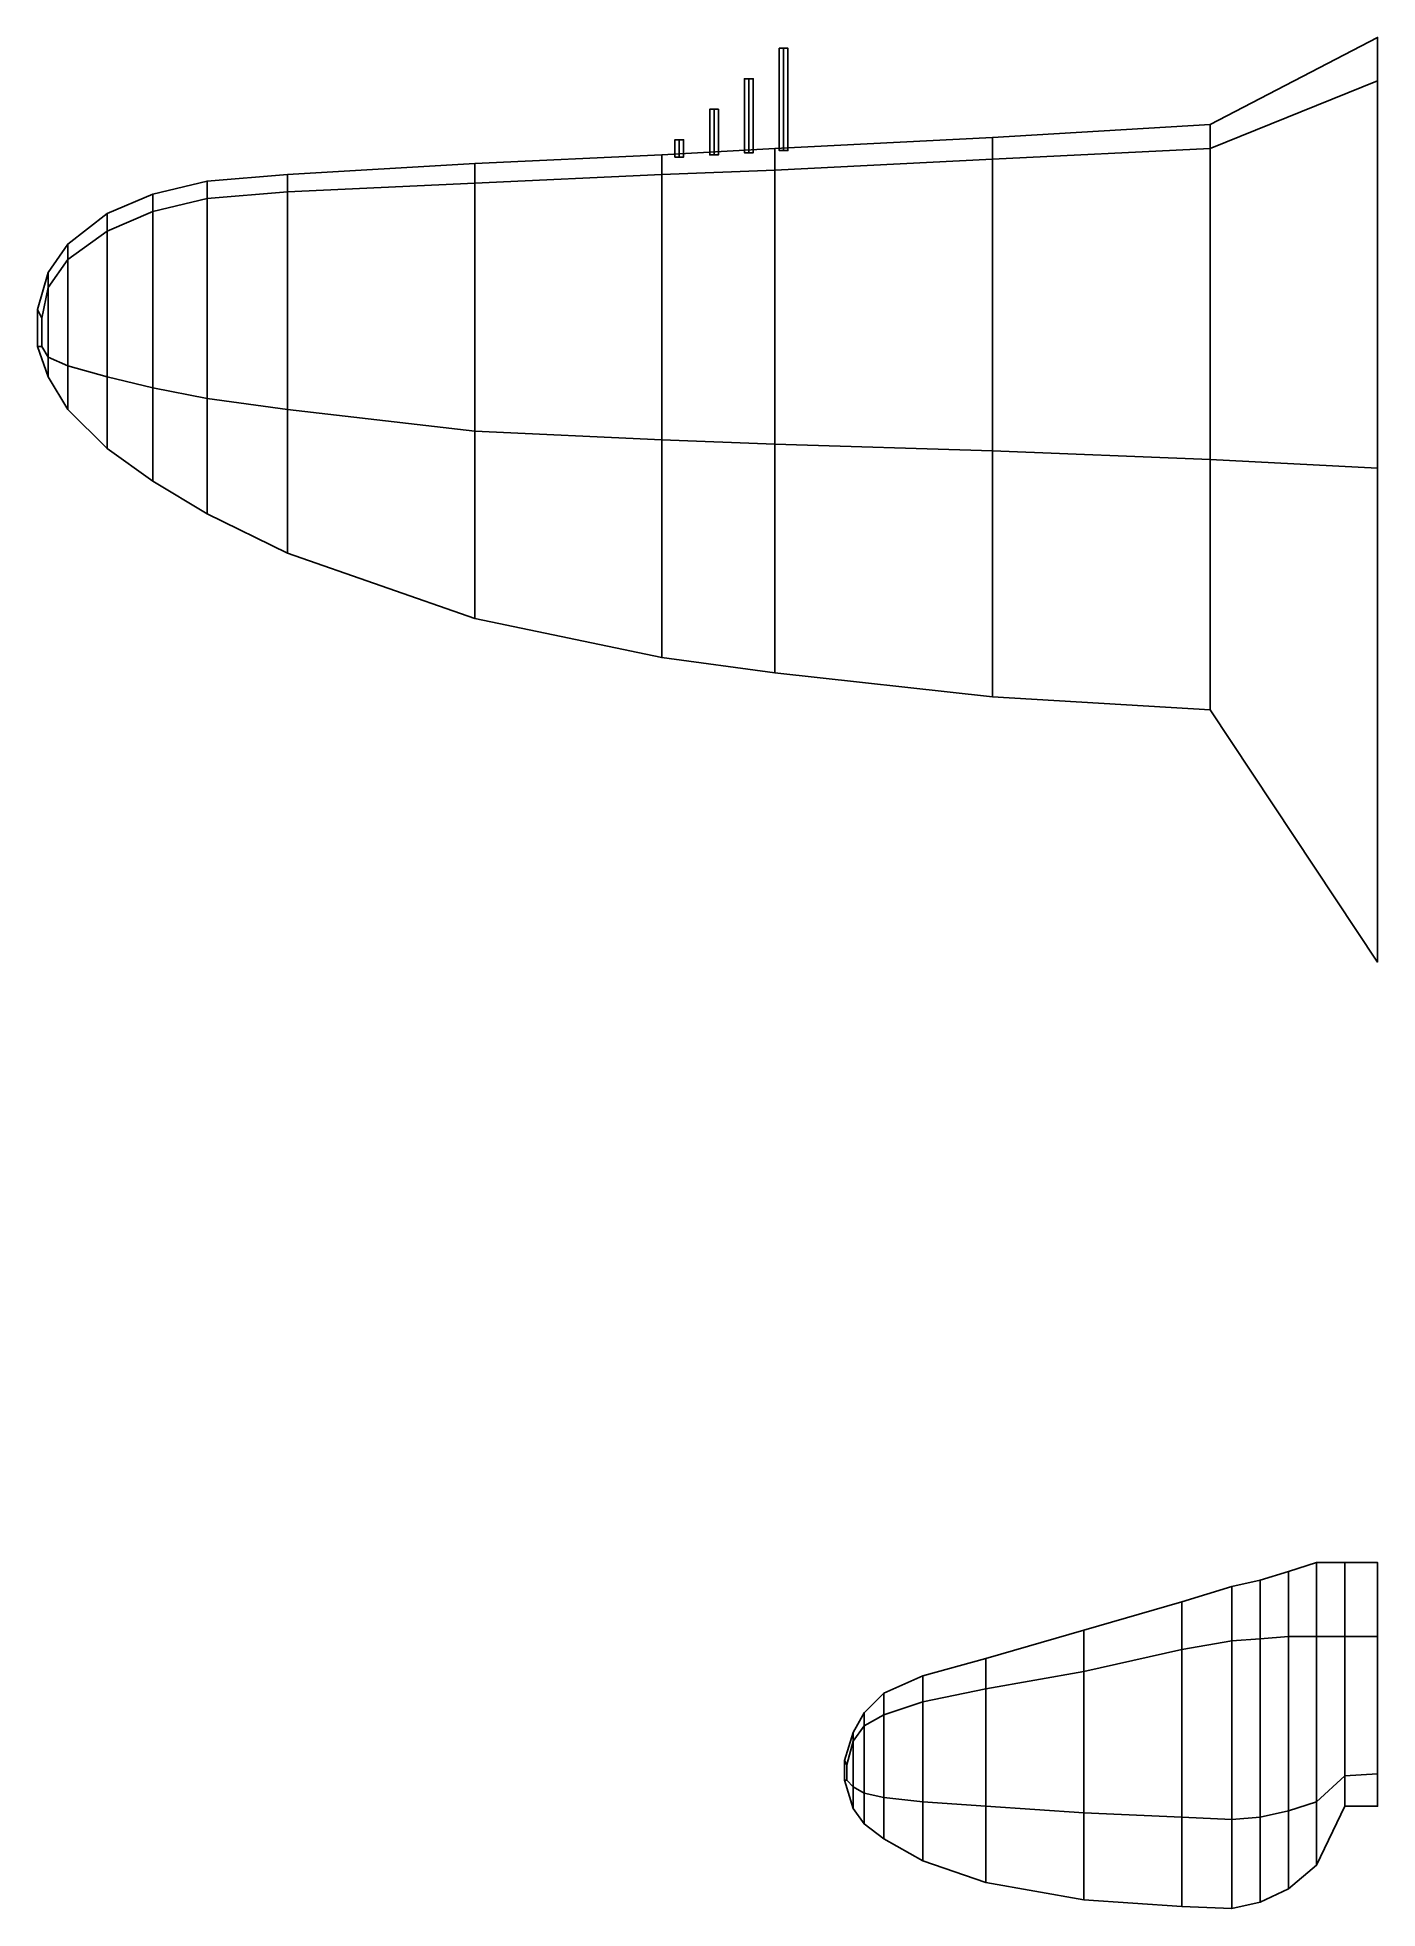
# Model space of a CAD drawing. Extents: x -6.16 to 0, y -5.33 to 3.27.
import ezdxf

# ---------------------------------------------------------------- set-up
doc = ezdxf.new("R2010")
doc.units = 0
doc.layers.add('WING1', color=5, linetype='CONTINUOUS')

msp = doc.modelspace()

# ---------------------------------------------------------------- linework, layer by layer
at = {"layer": 'WING1'}
for points in [[(-0.77, 2.76, 1.98), (0, 3.07, 2.05), (0, 3.27, 1.74), (-0.77, 2.87, 1.78)], [(-0.77, 2.87, 1.78), (0, 3.27, 1.74), (0, 3.07, 1.38), (-0.77, 2.76, 1.58)], [(-2.73, 3.22, 1.93), (-2.75, 3.22, 1.91), (-2.75, 2.75, 1.91), (-2.73, 2.75, 1.93)], [(-2.75, 3.22, 1.91), (-2.73, 3.22, 1.89), (-2.73, 2.75, 1.89), (-2.75, 2.75, 1.91)], [(-2.71, 3.22, 1.91), (-2.73, 3.22, 1.89), (-2.75, 3.22, 1.91), (-2.73, 3.22, 1.93)], [(-2.71, 3.22, 1.91), (-2.73, 3.22, 1.93), (-2.73, 2.75, 1.93), (-2.71, 2.75, 1.91)], [(-2.73, 3.22, 1.89), (-2.71, 3.22, 1.91), (-2.71, 2.75, 1.91), (-2.73, 2.75, 1.89)], [(-2.87, 3.08, 1.92), (-2.89, 3.08, 1.9), (-2.91, 3.08, 1.92), (-2.89, 3.08, 1.94)], [(-2.91, 3.08, 1.92), (-2.89, 3.08, 1.9), (-2.89, 2.74, 1.9), (-2.91, 2.74, 1.92)], [(-2.89, 3.08, 1.94), (-2.91, 3.08, 1.92), (-2.91, 2.74, 1.92), (-2.89, 2.74, 1.94)], [(-2.89, 3.08, 1.9), (-2.87, 3.08, 1.92), (-2.87, 2.74, 1.92), (-2.89, 2.74, 1.9)], [(-2.87, 3.08, 1.92), (-2.89, 3.08, 1.94), (-2.89, 2.74, 1.94), (-2.87, 2.74, 1.92)], [(-0.77, 1.33, 1.98), (0, 1.29, 2.05), (0, 3.07, 2.05), (-0.77, 2.76, 1.98)], [(0, 3.07, 1.38), (0, 1.29, 1.38), (-0.77, 1.33, 1.58), (-0.77, 2.76, 1.58)], [(-3.05, 2.94, 1.96), (-3.07, 2.94, 1.94), (-3.07, 2.73, 1.94), (-3.05, 2.73, 1.96)], [(-3.07, 2.94, 1.94), (-3.05, 2.94, 1.92), (-3.05, 2.73, 1.92), (-3.07, 2.73, 1.94)], [(-3.03, 2.94, 1.94), (-3.05, 2.94, 1.92), (-3.07, 2.94, 1.94), (-3.05, 2.94, 1.96)], [(-3.03, 2.94, 1.94), (-3.05, 2.94, 1.96), (-3.05, 2.73, 1.96), (-3.03, 2.73, 1.94)], [(-3.05, 2.94, 1.92), (-3.03, 2.94, 1.94), (-3.03, 2.73, 1.94), (-3.05, 2.73, 1.92)], [(-1.77, 2.71, 2.03), (-0.77, 2.76, 1.98), (-0.77, 2.87, 1.78), (-1.77, 2.81, 1.85)], [(-1.77, 2.81, 1.85), (-0.77, 2.87, 1.78), (-0.77, 2.76, 1.58), (-1.77, 2.71, 1.68)], [(-3.29, 2.64, 2.12), (-2.77, 2.66, 2.09), (-2.77, 2.76, 1.91), (-3.29, 2.73, 1.97)], [(-3.29, 2.73, 1.97), (-2.77, 2.76, 1.91), (-2.77, 2.66, 1.8), (-3.29, 2.64, 1.85)], [(-3.19, 2.8, 1.96), (-3.21, 2.8, 1.94), (-3.23, 2.8, 1.96), (-3.21, 2.8, 1.98)], [(-3.23, 2.8, 1.96), (-3.21, 2.8, 1.94), (-3.21, 2.72, 1.94), (-3.23, 2.72, 1.96)], [(-3.21, 2.8, 1.98), (-3.23, 2.8, 1.96), (-3.23, 2.72, 1.96), (-3.21, 2.72, 1.98)], [(-3.21, 2.8, 1.94), (-3.19, 2.8, 1.96), (-3.19, 2.72, 1.96), (-3.21, 2.72, 1.94)], [(-3.19, 2.8, 1.96), (-3.21, 2.8, 1.98), (-3.21, 2.72, 1.98), (-3.19, 2.72, 1.96)], [(-2.77, 2.66, 2.09), (-1.77, 2.71, 2.03), (-1.77, 2.81, 1.85), (-2.77, 2.76, 1.91)], [(-2.77, 2.76, 1.91), (-1.77, 2.81, 1.85), (-1.77, 2.71, 1.68), (-2.77, 2.66, 1.8)], [(-1.77, 1.37, 2.03), (-0.77, 1.33, 1.98), (-0.77, 2.76, 1.98), (-1.77, 2.71, 2.03)], [(-0.77, 2.76, 1.58), (-0.77, 1.33, 1.58), (-1.77, 1.37, 1.68), (-1.77, 2.71, 1.68)], [(-5.01, 2.56, 2.22), (-4.15, 2.6, 2.18), (-4.15, 2.69, 2.06), (-5.01, 2.64, 2.13)], [(-5.01, 2.64, 2.13), (-4.15, 2.69, 2.06), (-4.15, 2.6, 1.95), (-5.01, 2.56, 2.04)], [(-4.15, 2.6, 2.18), (-3.29, 2.64, 2.12), (-3.29, 2.73, 1.97), (-4.15, 2.69, 2.06)], [(-4.15, 2.69, 2.06), (-3.29, 2.73, 1.97), (-3.29, 2.64, 1.85), (-4.15, 2.6, 1.95)], [(-2.77, 1.4, 2.09), (-1.77, 1.37, 2.03), (-1.77, 2.71, 2.03), (-2.77, 2.66, 2.09)], [(-1.77, 2.71, 1.68), (-1.77, 1.37, 1.68), (-2.77, 1.4, 1.8), (-2.77, 2.66, 1.8)], [(-5.63, 2.47, 2.27), (-5.38, 2.53, 2.25), (-5.38, 2.61, 2.17), (-5.63, 2.55, 2.19)], [(-5.63, 2.55, 2.19), (-5.38, 2.61, 2.17), (-5.38, 2.53, 2.09), (-5.63, 2.47, 2.11)], [(-5.38, 2.53, 2.25), (-5.01, 2.56, 2.22), (-5.01, 2.64, 2.13), (-5.38, 2.61, 2.17)], [(-5.38, 2.61, 2.17), (-5.01, 2.64, 2.13), (-5.01, 2.56, 2.04), (-5.38, 2.53, 2.09)], [(-5.01, 1.56, 2.22), (-4.15, 1.46, 2.18), (-4.15, 2.6, 2.18), (-5.01, 2.56, 2.22)], [(-4.15, 2.6, 1.95), (-4.15, 1.46, 1.95), (-5.01, 1.56, 2.04), (-5.01, 2.56, 2.04)], [(-4.15, 1.46, 2.18), (-3.29, 1.42, 2.12), (-3.29, 2.64, 2.12), (-4.15, 2.6, 2.18)], [(-3.29, 2.64, 1.85), (-3.29, 1.42, 1.85), (-4.15, 1.46, 1.95), (-4.15, 2.6, 1.95)], [(-3.29, 1.42, 2.12), (-2.77, 1.4, 2.09), (-2.77, 2.66, 2.09), (-3.29, 2.64, 2.12)], [(-2.77, 2.66, 1.8), (-2.77, 1.4, 1.8), (-3.29, 1.42, 1.85), (-3.29, 2.64, 1.85)], [(-5.84, 2.38, 2.28), (-5.63, 2.47, 2.27), (-5.63, 2.55, 2.19), (-5.84, 2.46, 2.21)], [(-5.84, 2.46, 2.21), (-5.63, 2.55, 2.19), (-5.63, 2.47, 2.11), (-5.84, 2.38, 2.14)], [(-5.63, 1.66, 2.27), (-5.38, 1.61, 2.25), (-5.38, 2.53, 2.25), (-5.63, 2.47, 2.27)], [(-5.38, 2.53, 2.09), (-5.38, 1.61, 2.09), (-5.63, 1.66, 2.11), (-5.63, 2.47, 2.11)], [(-5.38, 1.61, 2.25), (-5.01, 1.56, 2.22), (-5.01, 2.56, 2.22), (-5.38, 2.53, 2.25)], [(-5.01, 2.56, 2.04), (-5.01, 1.56, 2.04), (-5.38, 1.61, 2.09), (-5.38, 2.53, 2.09)], [(-6.02, 2.25, 2.28), (-5.84, 2.38, 2.28), (-5.84, 2.46, 2.21), (-6.02, 2.32, 2.23)], [(-6.02, 2.32, 2.23), (-5.84, 2.46, 2.21), (-5.84, 2.38, 2.14), (-6.02, 2.25, 2.17)], [(-5.84, 1.71, 2.28), (-5.63, 1.66, 2.27), (-5.63, 2.47, 2.27), (-5.84, 2.38, 2.28)], [(-5.63, 2.47, 2.11), (-5.63, 1.66, 2.11), (-5.84, 1.71, 2.14), (-5.84, 2.38, 2.14)], [(-6.02, 1.76, 2.28), (-5.84, 1.71, 2.28), (-5.84, 2.38, 2.28), (-6.02, 2.25, 2.28)], [(-5.84, 2.38, 2.14), (-5.84, 1.71, 2.14), (-6.02, 1.76, 2.17), (-6.02, 2.25, 2.17)], [(-6.11, 2.12, 2.27), (-6.02, 2.25, 2.28), (-6.02, 2.32, 2.23), (-6.11, 2.19, 2.24)], [(-6.11, 2.19, 2.24), (-6.02, 2.32, 2.23), (-6.02, 2.25, 2.17), (-6.11, 2.12, 2.2)], [(-6.11, 1.8, 2.27), (-6.02, 1.76, 2.28), (-6.02, 2.25, 2.28), (-6.11, 2.12, 2.27)], [(-6.02, 2.25, 2.17), (-6.02, 1.76, 2.17), (-6.11, 1.8, 2.2), (-6.11, 2.12, 2.2)], [(-6.14, 1.98, 2.27), (-6.11, 2.12, 2.27), (-6.11, 2.19, 2.24), (-6.16, 2.02, 2.24)], [(-6.16, 2.02, 2.24), (-6.11, 2.19, 2.24), (-6.11, 2.12, 2.2), (-6.14, 1.98, 2.21)], [(-6.14, 1.85, 2.27), (-6.11, 1.8, 2.27), (-6.11, 2.12, 2.27), (-6.14, 1.98, 2.27)], [(-6.11, 2.12, 2.2), (-6.11, 1.8, 2.2), (-6.14, 1.85, 2.21), (-6.14, 1.98, 2.21)], [(-6.16, 2.02, 2.24), (-6.16, 1.85, 2.24), (-6.14, 1.85, 2.27), (-6.14, 1.98, 2.27)], [(-6.14, 1.98, 2.21), (-6.14, 1.85, 2.21), (-6.16, 1.85, 2.24), (-6.16, 2.02, 2.24)], [(-6.16, 1.85, 2.24), (-6.11, 1.71, 2.24), (-6.11, 1.8, 2.27), (-6.14, 1.85, 2.27)], [(-6.14, 1.85, 2.21), (-6.11, 1.8, 2.2), (-6.11, 1.71, 2.24), (-6.16, 1.85, 2.24)], [(-6.11, 1.71, 2.24), (-6.02, 1.56, 2.23), (-6.02, 1.76, 2.28), (-6.11, 1.8, 2.27)], [(-6.11, 1.8, 2.2), (-6.02, 1.76, 2.17), (-6.02, 1.56, 2.23), (-6.11, 1.71, 2.24)], [(-6.02, 1.56, 2.23), (-5.84, 1.38, 2.21), (-5.84, 1.71, 2.28), (-6.02, 1.76, 2.28)], [(-6.02, 1.76, 2.17), (-5.84, 1.71, 2.14), (-5.84, 1.38, 2.21), (-6.02, 1.56, 2.23)], [(-5.84, 1.38, 2.21), (-5.63, 1.23, 2.19), (-5.63, 1.66, 2.27), (-5.84, 1.71, 2.28)], [(-5.84, 1.71, 2.14), (-5.63, 1.66, 2.11), (-5.63, 1.23, 2.19), (-5.84, 1.38, 2.21)], [(-5.63, 1.23, 2.19), (-5.38, 1.08, 2.17), (-5.38, 1.61, 2.25), (-5.63, 1.66, 2.27)], [(-5.63, 1.66, 2.11), (-5.38, 1.61, 2.09), (-5.38, 1.08, 2.17), (-5.63, 1.23, 2.19)], [(-5.38, 1.08, 2.17), (-5.01, 0.9, 2.13), (-5.01, 1.56, 2.22), (-5.38, 1.61, 2.25)], [(-5.38, 1.61, 2.09), (-5.01, 1.56, 2.04), (-5.01, 0.9, 2.13), (-5.38, 1.08, 2.17)], [(-5.01, 0.9, 2.13), (-4.15, 0.6, 2.06), (-4.15, 1.46, 2.18), (-5.01, 1.56, 2.22)], [(-5.01, 1.56, 2.04), (-4.15, 1.46, 1.95), (-4.15, 0.6, 2.06), (-5.01, 0.9, 2.13)], [(-4.15, 0.6, 2.06), (-3.29, 0.42, 1.97), (-3.29, 1.42, 2.12), (-4.15, 1.46, 2.18)], [(-4.15, 1.46, 1.95), (-3.29, 1.42, 1.85), (-3.29, 0.42, 1.97), (-4.15, 0.6, 2.06)], [(-3.29, 0.42, 1.97), (-2.77, 0.35, 1.91), (-2.77, 1.4, 2.09), (-3.29, 1.42, 2.12)], [(-3.29, 1.42, 1.85), (-2.77, 1.4, 1.8), (-2.77, 0.35, 1.91), (-3.29, 0.42, 1.97)], [(-2.77, 0.35, 1.91), (-1.77, 0.24, 1.85), (-1.77, 1.37, 2.03), (-2.77, 1.4, 2.09)], [(-2.77, 1.4, 1.8), (-1.77, 1.37, 1.68), (-1.77, 0.24, 1.85), (-2.77, 0.35, 1.91)], [(-1.77, 0.24, 1.85), (-0.77, 0.18, 1.78), (-0.77, 1.33, 1.98), (-1.77, 1.37, 2.03)], [(-1.77, 1.37, 1.68), (-0.77, 1.33, 1.58), (-0.77, 0.18, 1.78), (-1.77, 0.24, 1.85)], [(-0.77, 0.18, 1.78), (0, -0.98, 1.74), (0, 1.29, 2.05), (-0.77, 1.33, 1.98)], [(-0.77, 1.33, 1.58), (0, 1.29, 1.38), (0, -0.98, 1.74), (-0.77, 0.18, 1.78)], [(-0.54, -4.09, 2.62), (-0.41, -4.08, 2.62), (-0.41, -3.78, 2.56), (-0.54, -3.82, 2.56)], [(-0.54, -3.82, 2.56), (-0.41, -3.78, 2.56), (-0.41, -4.08, 2.46), (-0.54, -4.09, 2.46)], [(-0.41, -4.08, 2.62), (-0.28, -4.08, 2.62), (-0.28, -3.74, 2.56), (-0.41, -3.78, 2.56)], [(-0.41, -3.78, 2.56), (-0.28, -3.74, 2.56), (-0.28, -4.08, 2.46), (-0.41, -4.08, 2.46)], [(-0.28, -4.08, 2.62), (-0.15, -4.08, 2.62), (-0.15, -3.74, 2.56), (-0.28, -3.74, 2.56)], [(-0.28, -3.74, 2.56), (-0.15, -3.74, 2.56), (-0.15, -4.08, 2.46), (-0.28, -4.08, 2.46)], [(-0.15, -4.08, 2.62), (0, -4.08, 2.62), (0, -3.74, 2.56), (-0.15, -3.74, 2.56)], [(-0.15, -3.74, 2.56), (0, -3.74, 2.56), (0, -4.08, 2.45), (-0.15, -4.08, 2.46)], [(-0.9, -4.14, 2.62), (-0.67, -4.1, 2.62), (-0.67, -3.85, 2.56), (-0.9, -3.92, 2.56)], [(-0.9, -3.92, 2.56), (-0.67, -3.85, 2.56), (-0.67, -4.1, 2.46), (-0.9, -4.14, 2.47)], [(-0.67, -4.1, 2.62), (-0.54, -4.09, 2.62), (-0.54, -3.82, 2.56), (-0.67, -3.85, 2.56)], [(-0.67, -3.85, 2.56), (-0.54, -3.82, 2.56), (-0.54, -4.09, 2.46), (-0.67, -4.1, 2.46)], [(-1.35, -4.24, 2.62), (-0.9, -4.14, 2.62), (-0.9, -3.92, 2.56), (-1.35, -4.05, 2.56)], [(-1.35, -4.05, 2.56), (-0.9, -3.92, 2.56), (-0.9, -4.14, 2.47), (-1.35, -4.24, 2.48)], [(-1.8, -4.32, 2.61), (-1.35, -4.24, 2.62), (-1.35, -4.05, 2.56), (-1.8, -4.18, 2.56)], [(-1.8, -4.18, 2.56), (-1.35, -4.05, 2.56), (-1.35, -4.24, 2.48), (-1.8, -4.32, 2.49)], [(-0.9, -4.91, 2.62), (-0.67, -4.92, 2.62), (-0.67, -4.1, 2.62), (-0.9, -4.14, 2.62)], [(-0.67, -4.1, 2.46), (-0.67, -4.92, 2.46), (-0.9, -4.91, 2.47), (-0.9, -4.14, 2.47)], [(-0.67, -4.92, 2.62), (-0.54, -4.91, 2.62), (-0.54, -4.09, 2.62), (-0.67, -4.1, 2.62)], [(-0.54, -4.09, 2.46), (-0.54, -4.91, 2.46), (-0.67, -4.92, 2.46), (-0.67, -4.1, 2.46)], [(-0.54, -4.91, 2.62), (-0.41, -4.88, 2.62), (-0.41, -4.08, 2.62), (-0.54, -4.09, 2.62)], [(-0.41, -4.08, 2.46), (-0.41, -4.88, 2.46), (-0.54, -4.91, 2.46), (-0.54, -4.09, 2.46)], [(-0.41, -4.88, 2.62), (-0.28, -4.84, 2.62), (-0.28, -4.08, 2.62), (-0.41, -4.08, 2.62)], [(-0.28, -4.08, 2.46), (-0.28, -4.84, 2.46), (-0.41, -4.88, 2.46), (-0.41, -4.08, 2.46)], [(-0.28, -4.84, 2.62), (-0.15, -4.72, 2.62), (-0.15, -4.08, 2.62), (-0.28, -4.08, 2.62)], [(-0.15, -4.08, 2.46), (-0.15, -4.72, 2.46), (-0.28, -4.84, 2.46), (-0.28, -4.08, 2.46)], [(-0.15, -4.72, 2.62), (0, -4.71, 2.62), (0, -4.08, 2.62), (-0.15, -4.08, 2.62)], [(0, -4.08, 2.45), (0, -4.71, 2.45), (-0.15, -4.72, 2.46), (-0.15, -4.08, 2.46)], [(-2.09, -4.38, 2.6), (-1.8, -4.32, 2.61), (-1.8, -4.18, 2.56), (-2.09, -4.26, 2.56)], [(-2.09, -4.26, 2.56), (-1.8, -4.18, 2.56), (-1.8, -4.32, 2.49), (-2.09, -4.38, 2.5)], [(-1.35, -4.89, 2.62), (-0.9, -4.91, 2.62), (-0.9, -4.14, 2.62), (-1.35, -4.24, 2.62)], [(-0.9, -4.14, 2.47), (-0.9, -4.91, 2.47), (-1.35, -4.89, 2.48), (-1.35, -4.24, 2.48)], [(-2.27, -4.44, 2.6), (-2.09, -4.38, 2.6), (-2.09, -4.26, 2.56), (-2.27, -4.34, 2.56)], [(-2.27, -4.34, 2.56), (-2.09, -4.26, 2.56), (-2.09, -4.38, 2.5), (-2.27, -4.44, 2.51)], [(-1.8, -4.86, 2.61), (-1.35, -4.89, 2.62), (-1.35, -4.24, 2.62), (-1.8, -4.32, 2.61)], [(-1.35, -4.24, 2.48), (-1.35, -4.89, 2.48), (-1.8, -4.86, 2.49), (-1.8, -4.32, 2.49)], [(-2.36, -4.49, 2.6), (-2.27, -4.44, 2.6), (-2.27, -4.34, 2.56), (-2.36, -4.43, 2.56)], [(-2.36, -4.43, 2.56), (-2.27, -4.34, 2.56), (-2.27, -4.44, 2.51), (-2.36, -4.49, 2.52)], [(-2.27, -4.82, 2.6), (-2.09, -4.84, 2.6), (-2.09, -4.38, 2.6), (-2.27, -4.44, 2.6)], [(-2.09, -4.38, 2.5), (-2.09, -4.84, 2.5), (-2.27, -4.82, 2.51), (-2.27, -4.44, 2.51)], [(-2.09, -4.84, 2.6), (-1.8, -4.86, 2.61), (-1.8, -4.32, 2.61), (-2.09, -4.38, 2.6)], [(-1.8, -4.32, 2.49), (-1.8, -4.86, 2.49), (-2.09, -4.84, 2.5), (-2.09, -4.38, 2.5)], [(-2.41, -4.56, 2.59), (-2.36, -4.49, 2.6), (-2.36, -4.43, 2.56), (-2.41, -4.52, 2.56)], [(-2.41, -4.52, 2.56), (-2.36, -4.43, 2.56), (-2.36, -4.49, 2.52), (-2.41, -4.56, 2.53)], [(-2.36, -4.8, 2.6), (-2.27, -4.82, 2.6), (-2.27, -4.44, 2.6), (-2.36, -4.49, 2.6)], [(-2.27, -4.44, 2.51), (-2.27, -4.82, 2.51), (-2.36, -4.8, 2.52), (-2.36, -4.49, 2.52)], [(-2.44, -4.67, 2.58), (-2.41, -4.56, 2.59), (-2.41, -4.52, 2.56), (-2.45, -4.65, 2.56)], [(-2.45, -4.65, 2.56), (-2.41, -4.52, 2.56), (-2.41, -4.56, 2.53), (-2.44, -4.67, 2.54)], [(-2.41, -4.77, 2.59), (-2.36, -4.8, 2.6), (-2.36, -4.49, 2.6), (-2.41, -4.56, 2.59)], [(-2.36, -4.49, 2.52), (-2.36, -4.8, 2.52), (-2.41, -4.77, 2.53), (-2.41, -4.56, 2.53)], [(-2.44, -4.74, 2.58), (-2.41, -4.77, 2.59), (-2.41, -4.56, 2.59), (-2.44, -4.67, 2.58)], [(-2.41, -4.56, 2.53), (-2.41, -4.77, 2.53), (-2.44, -4.74, 2.54), (-2.44, -4.67, 2.54)], [(-2.45, -4.65, 2.56), (-2.45, -4.74, 2.56), (-2.44, -4.74, 2.58), (-2.44, -4.67, 2.58)], [(-2.44, -4.67, 2.54), (-2.44, -4.74, 2.54), (-2.45, -4.74, 2.56), (-2.45, -4.65, 2.56)], [(-0.28, -5.13, 2.56), (-0.15, -4.86, 2.56), (-0.15, -4.72, 2.62), (-0.28, -4.84, 2.62)], [(-0.28, -4.84, 2.46), (-0.15, -4.72, 2.46), (-0.15, -4.86, 2.56), (-0.28, -5.13, 2.56)], [(-0.15, -4.86, 2.56), (0, -4.86, 2.56), (0, -4.71, 2.62), (-0.15, -4.72, 2.62)], [(-0.15, -4.72, 2.46), (0, -4.71, 2.45), (0, -4.86, 2.56), (-0.15, -4.86, 2.56)], [(-2.45, -4.74, 2.56), (-2.41, -4.87, 2.56), (-2.41, -4.77, 2.59), (-2.44, -4.74, 2.58)], [(-2.44, -4.74, 2.54), (-2.41, -4.77, 2.53), (-2.41, -4.87, 2.56), (-2.45, -4.74, 2.56)], [(-2.41, -4.87, 2.56), (-2.36, -4.94, 2.56), (-2.36, -4.8, 2.6), (-2.41, -4.77, 2.59)], [(-2.41, -4.77, 2.53), (-2.36, -4.8, 2.52), (-2.36, -4.94, 2.56), (-2.41, -4.87, 2.56)], [(-2.36, -4.94, 2.56), (-2.27, -5.01, 2.56), (-2.27, -4.82, 2.6), (-2.36, -4.8, 2.6)], [(-2.36, -4.8, 2.52), (-2.27, -4.82, 2.51), (-2.27, -5.01, 2.56), (-2.36, -4.94, 2.56)], [(-2.27, -5.01, 2.56), (-2.09, -5.11, 2.56), (-2.09, -4.84, 2.6), (-2.27, -4.82, 2.6)], [(-2.27, -4.82, 2.51), (-2.09, -4.84, 2.5), (-2.09, -5.11, 2.56), (-2.27, -5.01, 2.56)], [(-2.09, -5.11, 2.56), (-1.8, -5.21, 2.56), (-1.8, -4.86, 2.61), (-2.09, -4.84, 2.6)], [(-2.09, -4.84, 2.5), (-1.8, -4.86, 2.49), (-1.8, -5.21, 2.56), (-2.09, -5.11, 2.56)], [(-1.8, -5.21, 2.56), (-1.35, -5.29, 2.56), (-1.35, -4.89, 2.62), (-1.8, -4.86, 2.61)], [(-1.8, -4.86, 2.49), (-1.35, -4.89, 2.48), (-1.35, -5.29, 2.56), (-1.8, -5.21, 2.56)], [(-1.35, -5.29, 2.56), (-0.9, -5.32, 2.56), (-0.9, -4.91, 2.62), (-1.35, -4.89, 2.62)], [(-1.35, -4.89, 2.48), (-0.9, -4.91, 2.47), (-0.9, -5.32, 2.56), (-1.35, -5.29, 2.56)], [(-0.54, -5.3, 2.56), (-0.41, -5.24, 2.56), (-0.41, -4.88, 2.62), (-0.54, -4.91, 2.62)], [(-0.54, -4.91, 2.46), (-0.41, -4.88, 2.46), (-0.41, -5.24, 2.56), (-0.54, -5.3, 2.56)], [(-0.41, -5.24, 2.56), (-0.28, -5.13, 2.56), (-0.28, -4.84, 2.62), (-0.41, -4.88, 2.62)], [(-0.41, -4.88, 2.46), (-0.28, -4.84, 2.46), (-0.28, -5.13, 2.56), (-0.41, -5.24, 2.56)], [(-0.9, -5.32, 2.56), (-0.67, -5.33, 2.56), (-0.67, -4.92, 2.62), (-0.9, -4.91, 2.62)], [(-0.9, -4.91, 2.47), (-0.67, -4.92, 2.46), (-0.67, -5.33, 2.56), (-0.9, -5.32, 2.56)], [(-0.67, -5.33, 2.56), (-0.54, -5.3, 2.56), (-0.54, -4.91, 2.62), (-0.67, -4.92, 2.62)], [(-0.67, -4.92, 2.46), (-0.54, -4.91, 2.46), (-0.54, -5.3, 2.56), (-0.67, -5.33, 2.56)]]:
    msp.add_3dface(points, dxfattribs=at)

doc.saveas('drawing.dxf')
